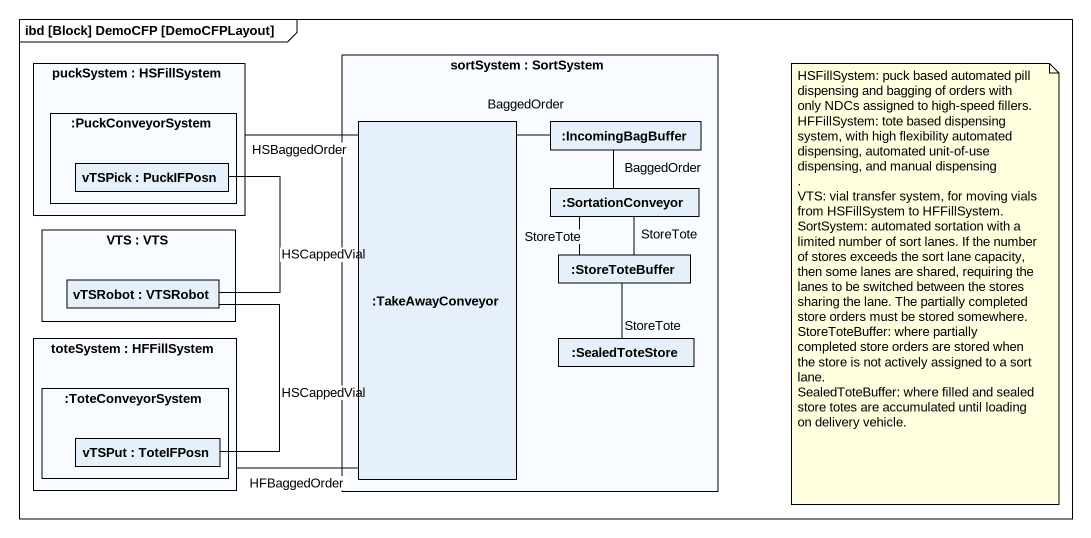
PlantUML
@startuml
mainframe ibd [Block] DemoCFP [DemoCFPLayout]
rectangle "puckSystem : HSFillSystem" as puckSystem {
  rectangle ":PuckConveyorSystem" as PuckConveyorSystem {
    rectangle "vTSPick : PuckIFPosn" as vTSPick
  }
}
rectangle "sortSystem : SortSystem" as sortSystem {
  rectangle ":TakeAwayConveyor" as TakeAwayConveyor
  rectangle ":IncomingBagBuffer" as IncomingBagBuffer
  rectangle ":SortationConveyor" as SortationConveyor
  rectangle ":StoreToteBuffer" as StoreToteBuffer
  rectangle ":SealedToteStore" as SealedToteStore
}
rectangle "VTS : VTS" as VTS {
  rectangle "vTSRobot : VTSRobot" as vTSRobot
}
rectangle "toteSystem : HFFillSystem" as toteSystem {
  rectangle ":ToteConveyorSystem" as ToteConveyorSystem {
    rectangle "vTSPut : ToteIFPosn" as vTSPut
  }
}
puckSystem -right- TakeAwayConveyor : HSBaggedOrder
TakeAwayConveyor -up- IncomingBagBuffer : BaggedOrder
IncomingBagBuffer -- SortationConveyor : BaggedOrder
vTSPick -- vTSRobot : HSCappedVial
SortationConveyor -- StoreToteBuffer : StoreTote
StoreToteBuffer -up- SortationConveyor : StoreTote
StoreToteBuffer -- SealedToteStore : StoreTote
toteSystem -right- TakeAwayConveyor : HFBaggedOrder
vTSPut -up- vTSRobot : HSCappedVial
note as N1
  HSFillSystem: puck based automated pill dispensing and bagging of orders with only NDCs assigned to high-speed fillers.
  HFFillSystem: tote based dispensing system, with high flexibility automated dispensing, automated unit-of-use dispensing, and manual dispensing
  .
  VTS: vial transfer system, for moving vials from HSFillSystem to HFFillSystem.
  SortSystem: automated sortation with a limited number of sort lanes. If the number of stores exceeds the sort lane capacity, then some lanes are shared, requiring the lanes to be switched between the stores sharing the lane. The partially completed store orders must be stored somewhere.
  StoreToteBuffer: where partially completed store orders are stored when the store is not actively assigned to a sort lane.
  SealedToteBuffer: where filled and sealed store totes are accumulated until loading on delivery vehicle.
end note
@enduml
